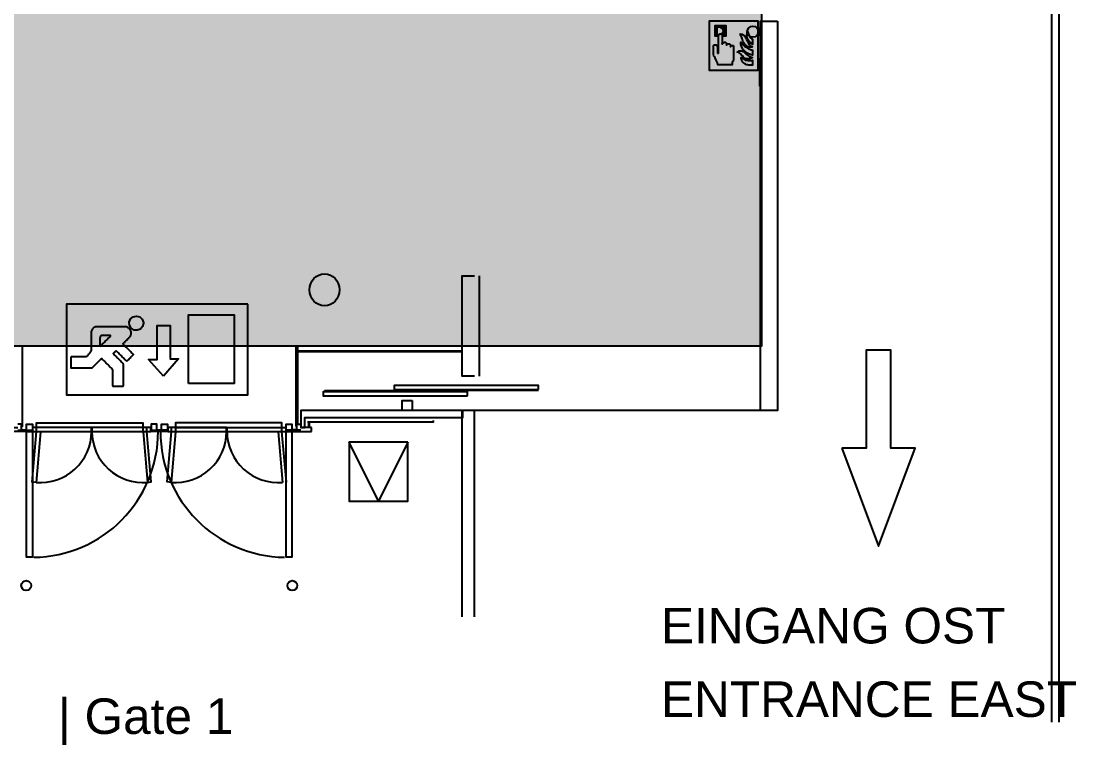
# Model space of a CAD drawing. Header units: metres. Extents: x 19 to 194, y 62 to 154.
# Drawn here: x 171.93 to 193.47, y 61.67 to 76.44 of the extents above; entities that cross this region are included whole.
import ezdxf

# ---------------------------------------------------------------- set-up
doc = ezdxf.new("R2010")
doc.units = ezdxf.units.M
doc.header["$MEASUREMENT"] = 0
doc.layers.add('ALL', color=7, linetype='Continuous')
doc.layers.add('ALL4', color=7, linetype='Continuous')
doc.styles.add('Arial', font='Arial.ttf')

msp = doc.modelspace()

# ---------------------------------------------------------------- hatches: boundary and pattern name
at = {"layer": 'ALL4', "lineweight": 0, "true_color": 0xe6e6e6, "transparency": 33554687}
h = msp.add_hatch(color=254, dxfattribs=at)
h.dxf.hatch_style = 1
h.paths.add_polyline_path([(181.2945, 128.8704), (187.0549, 128.8704), (187.0549, 139.3912), (29.3495, 139.4008), (29.3495, 127.8507), (32.7796, 127.8507), (32.7295, 82.9907), (29.3495, 82.9907), (29.3495, 69.8204), (187.0545, 69.8204), (187.0545, 83.1151), (181.2945, 83.1151)])

# ---------------------------------------------------------------- linework, layer by layer
at = {"layer": 'ALL', "color": 18, "lineweight": 25, "true_color": 0x000000}
for points in [[(192.975, 62.1359), (192.975, 142.847)], [(193.125, 62.1359), (193.125, 142.847)], [(181.1839, 69.1999), (180.9339, 69.1999), (180.9339, 71.2446), (181.1839, 71.2446)], [(181.2839, 71.2446), (181.2839, 69.1999)], [(171.9549, 68.23), (171.9549, 69.8201)], [(177.5749, 69.7146), (180.9339, 69.7146)], [(180.9339, 69.6946), (177.5749, 69.6946)], [(181.0387, 68.8966), (178.1262, 68.8967)], [(182.4949, 68.9065), (179.5824, 68.9066)], [(187.375, 68.5), (180.9081, 68.5)], [(180.9339, 64.286), (180.9339, 68.496)], [(181.1839, 64.286), (181.1839, 68.496)], [(177.7799, 68.27), (180.35, 68.27), (180.35, 68.295)], [(172.0399, 68.1), (172.1649, 68.1), (172.1649, 68.07), (173.3662, 68.07), (173.3661, 68.15), (173.3761, 68.15), (173.3762, 68.07), (173.3662, 68.07), (173.3661, 68.15), (172.1649, 68.15), (172.1649, 68.07), (171.6399, 68.07), (171.6399, 68.15), (171.8599, 68.15)], [(171.8599, 68.1), (171.9399, 68.1), (171.9399, 68.22), (171.8599, 68.22)], [(171.9399, 68.107), (172.0399, 68.107), (172.0399, 68.1), (172.0399, 68.22), (172.1599, 68.22), (172.1599, 68.1)], [(172.0349, 68.07), (172.1599, 68.07), (172.1599, 65.5032), (172.0399, 65.5032), (172.0399, 68.07)], [(172.3242, 68.063), (172.2341, 67.0323), (172.1543, 67.0392), (172.2445, 68.07), (172.2445, 68.25), (174.4178, 68.25), (174.4178, 68.07)], [(174.5771, 68.15), (172.2445, 68.15)], [(174.9227, 68.07), (176.1237, 68.07), (176.1237, 68.15), (174.9227, 68.15), (174.9227, 68.07), (174.5772, 68.07), (174.5772, 68.15), (173.3762, 68.15), (173.3762, 68.07), (174.5772, 68.07)], [(174.4181, 68.063), (174.5089, 67.0323), (174.588, 67.0393), (174.4978, 68.07), (174.4978, 68.15)], [(174.7024, 68.107), (174.7974, 68.107)], [(175.0818, 68.063), (174.991, 67.0323), (174.9119, 67.0393), (175.0021, 68.07), (175.0021, 68.15)], [(177.3455, 67.0392), (177.2553, 68.07), (177.2553, 68.25), (175.082, 68.25), (175.082, 68.07)], [(175.082, 68.15), (177.3349, 68.15)], [(176.1237, 68.07), (177.3349, 68.07)], [(176.1337, 68.07), (176.1337, 68.15)], [(176.1337, 68.15), (177.3349, 68.15)], [(177.1756, 68.063), (177.2658, 67.0323)], [(177.3399, 68.1), (177.3399, 68.22), (177.4599, 68.22), (177.4599, 68.1), (177.3349, 68.1)], [(177.3349, 68.15), (177.3349, 68.07)], [(177.3349, 68.07), (177.8599, 68.07)], [(177.4599, 68.07), (177.4599, 65.5032), (177.3399, 65.5032), (177.3399, 68.07)], [(177.5599, 68.107), (177.4599, 68.107)], [(177.6399, 68.1), (177.5599, 68.1), (177.5599, 68.22), (177.6399, 68.22)], [(177.8599, 68.15), (177.6399, 68.15)], [(177.8599, 68.07), (177.8599, 68.15)], [(179.8248, 67.8504), (178.6248, 67.8504)]]:
    msp.add_lwpolyline(points, dxfattribs=at)
at = {"layer": 'ALL', "color": 1, "lineweight": 25}
msp.add_lwpolyline([(186.4749, 76.445), (185.9749, 76.445), (185.9749, 75.445), (186.9749, 75.445)], dxfattribs=at)
for points in [[(185.9749, 75.445), (186.9749, 75.445), (186.9749, 76.445), (185.9749, 76.445)], [(186.1575, 76.1361), (186.1008, 76.1361), (186.1008, 76.3557), (186.3204, 76.3557), (186.3204, 76.1361), (186.2562, 76.1361), (186.2562, 76.1692), (186.2873, 76.1692), (186.2873, 76.3219), (186.1339, 76.3219), (186.1339, 76.1692), (186.1575, 76.1692), (186.1575, 76.1361)], [(186.0658, 75.9435), (186.0694, 75.9497), (186.0741, 75.9544), (186.0793, 75.958), (186.0845, 75.9596), (186.0907, 75.9611), (186.097, 75.9611), (186.1037, 75.9606), (186.1094, 75.9596), (186.1156, 75.9585), (186.1349, 75.9445), (186.1437, 75.93), (186.1484, 75.9144), (186.1494, 75.8983), (186.151, 75.7905), (186.153, 75.7876), (186.1639, 75.7876), (186.1665, 75.7905), (186.1665, 76.1411), (186.1666, 76.1432), (186.1667, 76.1453), (186.167, 76.1474), (186.1673, 76.1495), (186.1677, 76.1516), (186.1683, 76.1536), (186.1689, 76.1556), (186.1696, 76.1575), (186.1704, 76.1595), (186.1713, 76.1613), (186.1723, 76.1632), (186.1733, 76.1649), (186.1745, 76.1666), (186.1757, 76.1683), (186.177, 76.1698), (186.1783, 76.1713), (186.1797, 76.1727), (186.1812, 76.1741), (186.1828, 76.1753), (186.1844, 76.1765), (186.186, 76.1776), (186.1877, 76.1785), (186.1895, 76.1794), (186.1913, 76.1802), (186.1931, 76.1809), (186.1949, 76.1815), (186.1968, 76.1819), (186.1987, 76.1823), (186.2006, 76.1826), (186.2025, 76.1827), (186.2044, 76.1828), (186.2063, 76.1827), (186.2083, 76.1826), (186.2102, 76.1823), (186.2121, 76.1819), (186.2139, 76.1815), (186.2158, 76.1809), (186.2176, 76.1802), (186.2194, 76.1794), (186.2211, 76.1785), (186.2228, 76.1776), (186.2245, 76.1765), (186.2261, 76.1753), (186.2276, 76.1741), (186.2291, 76.1727), (186.2305, 76.1713), (186.2319, 76.1698), (186.2332, 76.1683), (186.2344, 76.1666), (186.2355, 76.1649), (186.2366, 76.1632), (186.2376, 76.1613), (186.2385, 76.1595), (186.2393, 76.1575), (186.24, 76.1556), (186.2406, 76.1536), (186.2411, 76.1516), (186.2416, 76.1495), (186.2419, 76.1474), (186.2421, 76.1453), (186.2423, 76.1432), (186.2423, 76.1411), (186.2423, 76.1408), (186.2423, 75.9769), (186.2506, 75.9928), (186.2558, 75.9975), (186.2615, 76.0016), (186.274, 76.0089), (186.2808, 76.0115), (186.2875, 76.0131), (186.2943, 76.0141), (186.3015, 76.0141), (186.3083, 76.0125), (186.314, 76.0099), (186.3187, 76.0063), (186.3223, 76.0021), (186.3259, 75.9975), (186.329, 75.9923), (186.3311, 75.9871), (186.3327, 75.9819), (186.3342, 75.9762), (186.3353, 75.97), (186.3343, 75.9573), (186.341, 75.9684), (186.3467, 75.972), (186.3529, 75.9757), (186.3592, 75.9783), (186.3659, 75.9803), (186.3727, 75.9814), (186.3794, 75.9819), (186.3856, 75.9803), (186.3924, 75.9783), (186.3981, 75.9746), (186.4028, 75.9715), (186.4059, 75.9674), (186.408, 75.9632), (186.4095, 75.9585), (186.4106, 75.9539), (186.4116, 75.9492), (186.4121, 75.944), (186.4132, 75.9388), (186.4142, 75.9341), (186.4126, 75.9219), (186.4204, 75.9326), (186.4256, 75.9357), (186.4308, 75.9388), (186.4365, 75.9419), (186.4417, 75.9445), (186.4474, 75.9461), (186.4531, 75.9471), (186.4588, 75.9471), (186.4651, 75.9461), (186.4749, 75.939), (186.476, 75.6505), (186.4749, 75.6481), (186.4703, 75.6377), (186.4646, 75.628), (186.4583, 75.62), (186.4531, 75.6156), (186.449, 75.6111), (186.4459, 75.6062), (186.4443, 75.601), (186.4443, 75.5546), (186.1578, 75.5546), (186.1493, 75.5925), (186.1286, 75.6325), (186.1079, 75.673), (186.097, 75.6927), (186.086, 75.7129), (186.0757, 75.7327), (186.0658, 75.7672)], [(186.6024, 76.1843), (186.6471, 76.177), (186.6808, 76.1599), (186.7062, 76.1345), (186.7265, 76.1038), (186.7431, 76.0696), (186.7587, 76.0332), (186.7758, 75.9984), (186.7971, 75.9657), (186.8251, 75.9382), (186.862, 75.9179), (186.8485, 75.9138), (186.8345, 75.9112), (186.8199, 75.9107), (186.8059, 75.9117), (186.7914, 75.9143), (186.7774, 75.9179), (186.7639, 75.9231), (186.7504, 75.9299), (186.7384, 75.9372), (186.727, 75.9455), (186.7062, 75.9657), (186.6907, 75.9875), (186.6782, 76.0114), (186.6683, 76.0363), (186.6606, 76.0623), (186.6522, 76.0882), (186.6439, 76.1137), (186.633, 76.1386), (186.6195, 76.1625), (186.6024, 76.1843)], [(186.847, 75.9828), (186.8293, 75.9974), (186.8117, 76.013), (186.7956, 76.0301), (186.781, 76.0483), (186.7686, 76.0675), (186.7582, 76.0882), (186.7514, 76.11), (186.7478, 76.1329), (186.7478, 76.1568), (186.7582, 76.2331), (186.7649, 76.216), (186.7722, 76.1983), (186.7795, 76.1801), (186.7878, 76.1625), (186.7971, 76.1448), (186.807, 76.1277), (186.8189, 76.1121), (186.8319, 76.0976), (186.8475, 76.0846), (186.8651, 76.0737), (186.8651, 75.9699), (186.847, 75.9828)], [(186.6559, 75.734), (186.6404, 75.7522), (186.6248, 75.7698), (186.6087, 75.7859), (186.5905, 75.7994), (186.5697, 75.8088), (186.5469, 75.8134), (186.5568, 75.8212), (186.5682, 75.8275), (186.5801, 75.8327), (186.5926, 75.8363), (186.6061, 75.8389), (186.6196, 75.8394), (186.6331, 75.8389), (186.6466, 75.8363), (186.659, 75.8327), (186.6715, 75.8275), (186.6892, 75.8119), (186.7063, 75.7963), (186.7245, 75.7802), (186.7426, 75.7652), (186.7613, 75.7506), (186.7805, 75.7371), (186.8008, 75.7252), (186.821, 75.7153), (186.8429, 75.7075), (186.8652, 75.7028), (186.8543, 75.6935), (186.8418, 75.6857), (186.8283, 75.68), (186.8143, 75.6758), (186.7998, 75.6727), (186.7852, 75.6717), (186.7702, 75.6717), (186.7556, 75.6727), (186.7411, 75.6753), (186.7271, 75.6784), (186.7063, 75.6873), (186.6881, 75.7003), (186.6715, 75.7158), (186.6559, 75.734)], [(186.8651, 75.8571), (186.8651, 75.7496), (186.8329, 75.7564), (186.8008, 75.7673), (186.7701, 75.7823), (186.741, 75.8005), (186.714, 75.8218), (186.6896, 75.8462), (186.6684, 75.8727), (186.6502, 75.9018), (186.6362, 75.9324), (186.6263, 75.9646), (186.6263, 76.0165), (186.645, 75.9926), (186.6652, 75.9703), (186.6865, 75.949), (186.7089, 75.9288), (186.7327, 75.9106), (186.7577, 75.8945), (186.7836, 75.881), (186.8101, 75.8701), (186.8371, 75.8618), (186.8651, 75.8571)], [(186.741, 75.5557), (186.7223, 75.563), (186.7052, 75.5718), (186.6891, 75.5837), (186.6751, 75.5983), (186.6662, 75.6071), (186.659, 75.6164), (186.6527, 75.6263), (186.647, 75.6367), (186.6424, 75.6476), (186.6387, 75.6585), (186.6361, 75.6694), (186.6335, 75.6808), (186.6315, 75.6912), (186.6299, 75.7021), (186.6491, 75.6855), (186.6699, 75.672), (186.6917, 75.66), (186.7151, 75.6512), (186.7395, 75.645), (186.7644, 75.6408), (186.7893, 75.6393), (186.8147, 75.6408), (186.8402, 75.6439), (186.8651, 75.6502), (186.8651, 75.5463), (186.8438, 75.5453), (186.822, 75.5453), (186.8007, 75.5458), (186.78, 75.5474), (186.7602, 75.551), (186.741, 75.5557)]]:
    msp.add_lwpolyline(points, close=True, dxfattribs=at)
at = {"layer": 'ALL', "color": 18, "lineweight": 25, "true_color": 0x000000}
for points in [[(186.9849, 76.295), (186.9849, 76.165), (187.0249, 76.165), (187.0249, 76.295)], [(187.3749, 76.445), (187.3749, 68.5), (187.0249, 68.5), (187.0249, 76.445)], [(187.0049, 75.115), (187.0249, 75.115), (187.0249, 75.675), (187.0049, 75.675)], [(177.5749, 69.8199), (177.5749, 68.2299), (177.5449, 68.2299), (177.5449, 69.8199)], [(182.4949, 68.926), (182.4949, 69.006), (179.5449, 69.0061), (179.5449, 68.9261)], [(181.0449, 68.7961), (181.0449, 68.8761), (178.0949, 68.8762), (178.0949, 68.7962)], [(177.7199, 68.1499), (177.7199, 68.3549), (180.9498, 68.3549), (180.9498, 68.4999), (177.6399, 68.4999), (177.6399, 68.1499)], [(179.9124, 68.7), (179.9124, 68.5), (179.7124, 68.5), (179.7124, 68.7)], [(171.9479, 68.23), (171.9479, 68.18), (171.9549, 68.18), (171.9549, 68.23)], [(174.7024, 68.1), (174.7024, 68.22), (174.5824, 68.22), (174.5824, 68.1)], [(174.7974, 68.1), (174.7974, 68.22), (174.9174, 68.22), (174.9174, 68.1)], [(177.5519, 68.23), (177.5519, 68.18), (177.5449, 68.18), (177.5449, 68.23)], [(177.8049, 68.155), (177.8049, 68.265), (177.8099, 68.265), (177.8099, 68.155)], [(179.8248, 67.8504), (179.2248, 66.6504), (178.6248, 67.8504), (178.6248, 66.6504), (179.8248, 66.6504)]]:
    msp.add_lwpolyline(points, close=True, dxfattribs=at)
at = {"layer": 'ALL', "color": 4, "lineweight": 25}
for points in [[(176.5582, 70.6671), (172.8552, 70.6671), (172.8552, 68.8156), (176.5582, 68.8156)], [(175.3502, 69.0489), (175.3502, 70.4476), (176.2768, 70.4476), (176.2768, 69.0489)], [(174.4263, 70.2792), (174.4111, 70.2144), (174.3644, 70.1598), (174.3002, 70.1346), (174.2358, 70.1402), (174.1755, 70.1776), (174.14, 70.2388), (174.1365, 70.3044), (174.1645, 70.3681), (174.2171, 70.4108), (174.2847, 70.4251), (174.3509, 70.407), (174.4013, 70.3609), (174.4253, 70.2959)], [(174.839, 69.1993), (174.5335, 69.5388), (174.7063, 69.539), (174.7055, 70.2302), (174.9696, 70.2311), (174.9711, 69.5501), (175.1439, 69.5503)], [(174.0861, 69.5021), (174.0861, 69.5021), (174.0977, 69.5137), (174.1093, 69.5253), (174.1209, 69.5369), (174.1325, 69.5485), (174.144, 69.5601), (174.1556, 69.5717), (174.1672, 69.5833), (174.1788, 69.5949), (174.1904, 69.6065), (174.202, 69.6181), (174.2136, 69.6296), (174.2216, 69.642), (174.2033, 69.6603), (174.185, 69.6786), (174.1667, 69.6969), (174.1485, 69.7152), (174.1302, 69.7335), (174.1119, 69.7518), (174.0936, 69.77), (174.0753, 69.7883), (174.057, 69.8066), (174.0387, 69.8249), (174.0204, 69.8432), (174.0094, 69.8599), (174.0211, 69.8716), (174.0329, 69.8834), (174.0446, 69.8951), (174.0563, 69.9069), (174.0681, 69.9186), (174.0798, 69.9304), (174.0916, 69.9421), (174.1033, 69.9539), (174.1151, 69.9656), (174.1268, 69.9773), (174.1386, 69.9891), (174.1483, 69.9991), (174.1543, 70.0066), (174.1597, 70.0147), (174.1646, 70.0234), (174.1688, 70.0326), (174.1722, 70.0424), (174.1749, 70.0524), (174.1766, 70.0628), (174.1775, 70.0733), (174.1774, 70.0838), (174.1764, 70.0942), (174.1745, 70.1044), (174.1718, 70.1143), (174.1684, 70.1238), (174.1642, 70.1327), (174.1594, 70.1412), (174.1541, 70.149), (174.1473, 70.158), (174.1397, 70.1667), (174.1313, 70.1747), (174.1221, 70.1821), (174.1124, 70.1887), (174.102, 70.1944), (174.0913, 70.1992), (174.0802, 70.2031), (174.069, 70.206), (174.0577, 70.2079), (174.0396, 70.2088), (173.9912, 70.2088), (173.9428, 70.2088), (173.8945, 70.2088), (173.8461, 70.2088), (173.7977, 70.2088), (173.7494, 70.2088), (173.701, 70.2088), (173.6526, 70.2088), (173.6043, 70.2088), (173.5559, 70.2088), (173.5075, 70.2088), (173.4713, 70.2088), (173.4627, 70.2082), (173.454, 70.2069), (173.4454, 70.2049), (173.4369, 70.2021), (173.4286, 70.1985), (173.4207, 70.1943), (173.4132, 70.1895), (173.4061, 70.184), (173.3997, 70.178), (173.3938, 70.1716), (173.3874, 70.1634), (173.3792, 70.1508), (173.3721, 70.1375), (173.3661, 70.1236), (173.3613, 70.1094), (173.3591, 70.087), (173.3591, 70.0547), (173.3591, 70.0224), (173.3591, 69.9901), (173.3591, 69.9579), (173.3591, 69.9256), (173.3591, 69.8933), (173.3591, 69.861), (173.3591, 69.8287), (173.3591, 69.7964), (173.3591, 69.7641), (173.3591, 69.7318), (173.3549, 69.7119), (173.3472, 69.7017), (173.3396, 69.6915), (173.3319, 69.6813), (173.3243, 69.6711), (173.3167, 69.6609), (173.309, 69.6508), (173.3014, 69.6406), (173.2937, 69.6304), (173.2861, 69.6202), (173.2785, 69.61), (173.2708, 69.5998), (173.2498, 69.5966), (173.2226, 69.5966), (173.1953, 69.5966), (173.168, 69.5966), (173.1407, 69.5966), (173.1135, 69.5966), (173.0862, 69.5966), (173.0589, 69.5966), (173.0317, 69.5966), (173.0044, 69.5966), (172.9771, 69.5966), (172.9498, 69.5966), (172.9444, 69.5811), (172.9444, 69.5618), (172.9444, 69.5425), (172.9444, 69.5232), (172.9444, 69.5039), (172.9444, 69.4845), (172.9444, 69.4652), (172.9444, 69.4459), (172.9444, 69.4266), (172.9444, 69.4073), (172.9444, 69.388), (172.9444, 69.3687), (172.978, 69.3671), (173.0145, 69.3671), (173.0511, 69.3671), (173.0876, 69.3671), (173.1241, 69.3671), (173.1606, 69.3671), (173.1972, 69.3671), (173.2337, 69.3671), (173.2702, 69.3671), (173.3068, 69.3671), (173.3433, 69.3671), (173.379, 69.3678), (173.3954, 69.3841), (173.4117, 69.4005), (173.4281, 69.4168), (173.4444, 69.4332), (173.4608, 69.4495), (173.4771, 69.4659), (173.4935, 69.4822), (173.5098, 69.4986), (173.5262, 69.515), (173.5425, 69.5313), (173.5589, 69.5477), (173.5756, 69.5584), (173.5942, 69.5398), (173.6128, 69.5212), (173.6314, 69.5026), (173.65, 69.484), (173.6686, 69.4654), (173.6872, 69.4468), (173.7058, 69.4282), (173.7244, 69.4096), (173.743, 69.391), (173.7616, 69.3724), (173.7802, 69.3538), (173.7936, 69.3322), (173.7936, 69.3028), (173.7936, 69.2735), (173.7936, 69.2442), (173.7936, 69.2148), (173.7936, 69.1855), (173.7936, 69.1562), (173.7936, 69.1268), (173.7936, 69.0975), (173.7936, 69.0682), (173.7936, 69.0388), (173.7936, 69.0095), (173.8014, 68.9919), (173.8207, 68.9919), (173.84, 68.9919), (173.8593, 68.9919), (173.8786, 68.9919), (173.8979, 68.9919), (173.9172, 68.9919), (173.9365, 68.9919), (173.9559, 68.9919), (173.9752, 68.9919), (173.9945, 68.9919), (174.0138, 68.9919), (174.0231, 69.0117), (174.0231, 69.0499), (174.0231, 69.0881), (174.0231, 69.1263), (174.0231, 69.1645), (174.0231, 69.2027), (174.0231, 69.2409), (174.0231, 69.2791), (174.0231, 69.3173), (174.0231, 69.3555), (174.0231, 69.3936), (174.0231, 69.4318), (174.0115, 69.4571), (173.9935, 69.4751), (173.9755, 69.4931), (173.9575, 69.5112), (173.9395, 69.5292), (173.9215, 69.5472), (173.9034, 69.5652), (173.8854, 69.5832), (173.8674, 69.6012), (173.8494, 69.6192), (173.8314, 69.6373), (173.8134, 69.6553), (173.8129, 69.6634), (173.8179, 69.6684), (173.8229, 69.6735), (173.828, 69.6785), (173.833, 69.6835), (173.838, 69.6886), (173.8431, 69.6936), (173.8481, 69.6986), (173.8531, 69.7037), (173.8582, 69.7087), (173.8632, 69.7137), (173.8682, 69.7188), (173.8849, 69.7033), (173.9032, 69.685), (173.9215, 69.6667), (173.9398, 69.6484), (173.9581, 69.6301), (173.9764, 69.6119), (173.9947, 69.5936), (174.0129, 69.5753), (174.0312, 69.557), (174.0495, 69.5387), (174.0678, 69.5204)], [(173.5396, 69.8019), (173.5396, 69.8019), (173.5578, 69.8201), (173.5759, 69.8382), (173.5941, 69.8564), (173.6122, 69.8745), (173.6304, 69.8927), (173.6485, 69.9109), (173.6667, 69.929), (173.6849, 69.9472), (173.703, 69.9653), (173.7212, 69.9835), (173.7393, 70.0016), (173.7575, 70.0198), (173.7577, 70.0283), (173.7422, 70.0283), (173.7267, 70.0283), (173.7112, 70.0283), (173.6957, 70.0283), (173.6802, 70.0283), (173.6647, 70.0283), (173.6492, 70.0283), (173.6337, 70.0283), (173.6182, 70.0283), (173.6026, 70.0283), (173.5871, 70.0283), (173.5725, 70.0283), (173.5707, 70.0282), (173.5689, 70.028), (173.567, 70.0276), (173.5652, 70.0271), (173.5635, 70.0264), (173.5618, 70.0256), (173.5602, 70.0247), (173.5586, 70.0236), (173.5572, 70.0224), (173.5559, 70.0211), (173.5547, 70.0198), (173.5518, 70.0159), (173.5477, 70.0093), (173.544, 70.0024), (173.541, 69.9952), (173.5396, 69.9842), (173.5396, 69.969), (173.5396, 69.9538), (173.5396, 69.9386), (173.5396, 69.9234), (173.5396, 69.9082), (173.5396, 69.8931), (173.5396, 69.8779), (173.5396, 69.8627), (173.5396, 69.8475), (173.5396, 69.8323), (173.5396, 69.8171)], [(188.6867, 67.732), (189.4367, 65.732), (190.1867, 67.732), (189.6867, 67.732), (189.6867, 69.732), (189.1867, 69.732), (189.1867, 67.732), (188.6867, 67.732)]]:
    msp.add_lwpolyline(points, close=True, dxfattribs=at)
at = {"layer": 'ALL', "color": 18, "lineweight": 25, "true_color": 0x000000}
for centre, radius in [((186.8706, 76.23), 0.1143), ((172.0329, 64.9261), 0.1), ((177.4663, 64.9261), 0.1)]:
    msp.add_circle(centre, radius, dxfattribs=at)
at = {"layer": 'ALL', "color": 1, "lineweight": 25}
msp.add_arc((186.2106, 76.2458), 0.061, -90, 90, dxfattribs=at)
msp.add_arc((186.2106, 76.2458), 0.061, -90, 90, dxfattribs=at)
at = {"layer": 'ALL', "color": 18, "lineweight": 25, "true_color": 0x000000}
for centre, radius, start, end in [((172.1599, 68.07), 2.5668, -89.33022, 0.00011), ((172.3248, 68.0697), 1.0414, -94.999, 0.01596), ((174.4178, 68.07), 1.0417, -179.9992, -85.01733), ((177.3399, 68.07), 2.5668, -179.99989, -90.66956), ((175.082, 68.07), 1.0417, -94.98245, -0.00059), ((177.1751, 68.0697), 1.0414, 179.98426, -85.00078)]:
    msp.add_arc(centre, radius, start, end, dxfattribs=at)
msp.add_ellipse((178.125, 70.9611), major_axis=(0, 0.3255), ratio=0.9369521, dxfattribs=at)
at = {"layer": 'ALL4', "color": 18, "lineweight": 25, "true_color": 0x000000}
for points in [[(192.975, 62.1359), (192.975, 142.847)], [(193.125, 62.1359), (193.125, 142.847)], [(181.1839, 69.1999), (180.9339, 69.1999), (180.9339, 71.2446), (181.1839, 71.2446)], [(181.2839, 71.2446), (181.2839, 69.1999)], [(171.9549, 68.23), (171.9549, 69.8201)], [(177.5749, 69.7146), (180.9339, 69.7146)], [(180.9339, 69.6946), (177.5749, 69.6946)], [(181.0387, 68.8966), (178.1262, 68.8967)], [(182.4949, 68.9065), (179.5824, 68.9066)], [(187.375, 68.5), (180.9081, 68.5)], [(180.9339, 64.286), (180.9339, 68.496)], [(181.1839, 64.286), (181.1839, 68.496)], [(177.7799, 68.27), (180.35, 68.27), (180.35, 68.295)], [(172.0399, 68.1), (172.1649, 68.1), (172.1649, 68.07), (173.3662, 68.07), (173.3661, 68.15), (173.3761, 68.15), (173.3762, 68.07), (173.3662, 68.07), (173.3661, 68.15), (172.1649, 68.15), (172.1649, 68.07), (171.6399, 68.07), (171.6399, 68.15), (171.8599, 68.15)], [(171.8599, 68.1), (171.9399, 68.1), (171.9399, 68.22), (171.8599, 68.22)], [(171.9399, 68.107), (172.0399, 68.107), (172.0399, 68.1), (172.0399, 68.22), (172.1599, 68.22), (172.1599, 68.1)], [(172.0349, 68.07), (172.1599, 68.07), (172.1599, 65.5032), (172.0399, 65.5032), (172.0399, 68.07)], [(172.3242, 68.063), (172.2341, 67.0323), (172.1543, 67.0392), (172.2445, 68.07), (172.2445, 68.25), (174.4178, 68.25), (174.4178, 68.07)], [(174.5771, 68.15), (172.2445, 68.15)], [(174.9227, 68.07), (176.1237, 68.07), (176.1237, 68.15), (174.9227, 68.15), (174.9227, 68.07), (174.5772, 68.07), (174.5772, 68.15), (173.3762, 68.15), (173.3762, 68.07), (174.5772, 68.07)], [(174.4181, 68.063), (174.5089, 67.0323), (174.588, 67.0393), (174.4978, 68.07), (174.4978, 68.15)], [(174.7024, 68.107), (174.7974, 68.107)], [(175.0818, 68.063), (174.991, 67.0323), (174.9119, 67.0393), (175.0021, 68.07), (175.0021, 68.15)], [(177.3455, 67.0392), (177.2553, 68.07), (177.2553, 68.25), (175.082, 68.25), (175.082, 68.07)], [(175.082, 68.15), (177.3349, 68.15)], [(176.1237, 68.07), (177.3349, 68.07)], [(176.1337, 68.07), (176.1337, 68.15)], [(176.1337, 68.15), (177.3349, 68.15)], [(177.1756, 68.063), (177.2658, 67.0323)], [(177.3399, 68.1), (177.3399, 68.22), (177.4599, 68.22), (177.4599, 68.1), (177.3349, 68.1)], [(177.3349, 68.15), (177.3349, 68.07)], [(177.3349, 68.07), (177.8599, 68.07)], [(177.4599, 68.07), (177.4599, 65.5032), (177.3399, 65.5032), (177.3399, 68.07)], [(177.5599, 68.107), (177.4599, 68.107)], [(177.6399, 68.1), (177.5599, 68.1), (177.5599, 68.22), (177.6399, 68.22)], [(177.8599, 68.15), (177.6399, 68.15)], [(177.8599, 68.07), (177.8599, 68.15)], [(179.8248, 67.8504), (178.6248, 67.8504)]]:
    msp.add_lwpolyline(points, dxfattribs=at)
at = {"layer": 'ALL4', "color": 254, "lineweight": 0, "true_color": 0xe6e6e6, "transparency": 33554687}
msp.add_lwpolyline([(181.2945, 128.8704), (187.0549, 128.8704), (187.0549, 139.3912), (29.3495, 139.4008), (29.3495, 127.8507), (32.7796, 127.8507), (32.7295, 82.9907), (29.3495, 82.9907), (29.3495, 69.8204), (187.0545, 69.8204), (187.0545, 83.1151), (181.2945, 83.1151)], close=True, dxfattribs=at)
at = {"layer": 'ALL4', "color": 254, "lineweight": 25, "true_color": 0xe6e6e6}
msp.add_lwpolyline([(181.2945, 128.8704), (187.0549, 128.8704), (187.0549, 139.3912), (29.3495, 139.4008), (29.3495, 127.8507), (32.7796, 127.8507), (32.7295, 82.9907), (29.3495, 82.9907), (29.3495, 69.8204), (187.0545, 69.8204), (187.0545, 83.1151), (181.2945, 83.1151)], close=True, dxfattribs=at)
at = {"layer": 'ALL4', "color": 1, "lineweight": 25}
msp.add_lwpolyline([(186.4749, 76.445), (185.9749, 76.445), (185.9749, 75.445), (186.9749, 75.445)], dxfattribs=at)
for points in [[(185.9749, 75.445), (186.9749, 75.445), (186.9749, 76.445), (185.9749, 76.445)], [(186.1575, 76.1361), (186.1008, 76.1361), (186.1008, 76.3557), (186.3204, 76.3557), (186.3204, 76.1361), (186.2562, 76.1361), (186.2562, 76.1692), (186.2873, 76.1692), (186.2873, 76.3219), (186.1339, 76.3219), (186.1339, 76.1692), (186.1575, 76.1692), (186.1575, 76.1361)], [(186.0658, 75.9435), (186.0694, 75.9497), (186.0741, 75.9544), (186.0793, 75.958), (186.0845, 75.9596), (186.0907, 75.9611), (186.097, 75.9611), (186.1037, 75.9606), (186.1094, 75.9596), (186.1156, 75.9585), (186.1349, 75.9445), (186.1437, 75.93), (186.1484, 75.9144), (186.1494, 75.8983), (186.151, 75.7905), (186.153, 75.7876), (186.1639, 75.7876), (186.1665, 75.7905), (186.1665, 76.1411), (186.1666, 76.1432), (186.1667, 76.1453), (186.167, 76.1474), (186.1673, 76.1495), (186.1677, 76.1516), (186.1683, 76.1536), (186.1689, 76.1556), (186.1696, 76.1575), (186.1704, 76.1595), (186.1713, 76.1613), (186.1723, 76.1632), (186.1733, 76.1649), (186.1745, 76.1666), (186.1757, 76.1683), (186.177, 76.1698), (186.1783, 76.1713), (186.1797, 76.1727), (186.1812, 76.1741), (186.1828, 76.1753), (186.1844, 76.1765), (186.186, 76.1776), (186.1877, 76.1785), (186.1895, 76.1794), (186.1913, 76.1802), (186.1931, 76.1809), (186.1949, 76.1815), (186.1968, 76.1819), (186.1987, 76.1823), (186.2006, 76.1826), (186.2025, 76.1827), (186.2044, 76.1828), (186.2063, 76.1827), (186.2083, 76.1826), (186.2102, 76.1823), (186.2121, 76.1819), (186.2139, 76.1815), (186.2158, 76.1809), (186.2176, 76.1802), (186.2194, 76.1794), (186.2211, 76.1785), (186.2228, 76.1776), (186.2245, 76.1765), (186.2261, 76.1753), (186.2276, 76.1741), (186.2291, 76.1727), (186.2305, 76.1713), (186.2319, 76.1698), (186.2332, 76.1683), (186.2344, 76.1666), (186.2355, 76.1649), (186.2366, 76.1632), (186.2376, 76.1613), (186.2385, 76.1595), (186.2393, 76.1575), (186.24, 76.1556), (186.2406, 76.1536), (186.2411, 76.1516), (186.2416, 76.1495), (186.2419, 76.1474), (186.2421, 76.1453), (186.2423, 76.1432), (186.2423, 76.1411), (186.2423, 76.1408), (186.2423, 75.9769), (186.2506, 75.9928), (186.2558, 75.9975), (186.2615, 76.0016), (186.274, 76.0089), (186.2808, 76.0115), (186.2875, 76.0131), (186.2943, 76.0141), (186.3015, 76.0141), (186.3083, 76.0125), (186.314, 76.0099), (186.3187, 76.0063), (186.3223, 76.0021), (186.3259, 75.9975), (186.329, 75.9923), (186.3311, 75.9871), (186.3327, 75.9819), (186.3342, 75.9762), (186.3353, 75.97), (186.3343, 75.9573), (186.341, 75.9684), (186.3467, 75.972), (186.3529, 75.9757), (186.3592, 75.9783), (186.3659, 75.9803), (186.3727, 75.9814), (186.3794, 75.9819), (186.3856, 75.9803), (186.3924, 75.9783), (186.3981, 75.9746), (186.4028, 75.9715), (186.4059, 75.9674), (186.408, 75.9632), (186.4095, 75.9585), (186.4106, 75.9539), (186.4116, 75.9492), (186.4121, 75.944), (186.4132, 75.9388), (186.4142, 75.9341), (186.4126, 75.9219), (186.4204, 75.9326), (186.4256, 75.9357), (186.4308, 75.9388), (186.4365, 75.9419), (186.4417, 75.9445), (186.4474, 75.9461), (186.4531, 75.9471), (186.4588, 75.9471), (186.4651, 75.9461), (186.4749, 75.939), (186.476, 75.6505), (186.4749, 75.6481), (186.4703, 75.6377), (186.4646, 75.628), (186.4583, 75.62), (186.4531, 75.6156), (186.449, 75.6111), (186.4459, 75.6062), (186.4443, 75.601), (186.4443, 75.5546), (186.1578, 75.5546), (186.1493, 75.5925), (186.1286, 75.6325), (186.1079, 75.673), (186.097, 75.6927), (186.086, 75.7129), (186.0757, 75.7327), (186.0658, 75.7672)], [(186.6024, 76.1843), (186.6471, 76.177), (186.6808, 76.1599), (186.7062, 76.1345), (186.7265, 76.1038), (186.7431, 76.0696), (186.7587, 76.0332), (186.7758, 75.9984), (186.7971, 75.9657), (186.8251, 75.9382), (186.862, 75.9179), (186.8485, 75.9138), (186.8345, 75.9112), (186.8199, 75.9107), (186.8059, 75.9117), (186.7914, 75.9143), (186.7774, 75.9179), (186.7639, 75.9231), (186.7504, 75.9299), (186.7384, 75.9372), (186.727, 75.9455), (186.7062, 75.9657), (186.6907, 75.9875), (186.6782, 76.0114), (186.6683, 76.0363), (186.6606, 76.0623), (186.6522, 76.0882), (186.6439, 76.1137), (186.633, 76.1386), (186.6195, 76.1625), (186.6024, 76.1843)], [(186.847, 75.9828), (186.8293, 75.9974), (186.8117, 76.013), (186.7956, 76.0301), (186.781, 76.0483), (186.7686, 76.0675), (186.7582, 76.0882), (186.7514, 76.11), (186.7478, 76.1329), (186.7478, 76.1568), (186.7582, 76.2331), (186.7649, 76.216), (186.7722, 76.1983), (186.7795, 76.1801), (186.7878, 76.1625), (186.7971, 76.1448), (186.807, 76.1277), (186.8189, 76.1121), (186.8319, 76.0976), (186.8475, 76.0846), (186.8651, 76.0737), (186.8651, 75.9699), (186.847, 75.9828)], [(186.6559, 75.734), (186.6404, 75.7522), (186.6248, 75.7698), (186.6087, 75.7859), (186.5905, 75.7994), (186.5697, 75.8088), (186.5469, 75.8134), (186.5568, 75.8212), (186.5682, 75.8275), (186.5801, 75.8327), (186.5926, 75.8363), (186.6061, 75.8389), (186.6196, 75.8394), (186.6331, 75.8389), (186.6466, 75.8363), (186.659, 75.8327), (186.6715, 75.8275), (186.6892, 75.8119), (186.7063, 75.7963), (186.7245, 75.7802), (186.7426, 75.7652), (186.7613, 75.7506), (186.7805, 75.7371), (186.8008, 75.7252), (186.821, 75.7153), (186.8429, 75.7075), (186.8652, 75.7028), (186.8543, 75.6935), (186.8418, 75.6857), (186.8283, 75.68), (186.8143, 75.6758), (186.7998, 75.6727), (186.7852, 75.6717), (186.7702, 75.6717), (186.7556, 75.6727), (186.7411, 75.6753), (186.7271, 75.6784), (186.7063, 75.6873), (186.6881, 75.7003), (186.6715, 75.7158), (186.6559, 75.734)], [(186.8651, 75.8571), (186.8651, 75.7496), (186.8329, 75.7564), (186.8008, 75.7673), (186.7701, 75.7823), (186.741, 75.8005), (186.714, 75.8218), (186.6896, 75.8462), (186.6684, 75.8727), (186.6502, 75.9018), (186.6362, 75.9324), (186.6263, 75.9646), (186.6263, 76.0165), (186.645, 75.9926), (186.6652, 75.9703), (186.6865, 75.949), (186.7089, 75.9288), (186.7327, 75.9106), (186.7577, 75.8945), (186.7836, 75.881), (186.8101, 75.8701), (186.8371, 75.8618), (186.8651, 75.8571)], [(186.741, 75.5557), (186.7223, 75.563), (186.7052, 75.5718), (186.6891, 75.5837), (186.6751, 75.5983), (186.6662, 75.6071), (186.659, 75.6164), (186.6527, 75.6263), (186.647, 75.6367), (186.6424, 75.6476), (186.6387, 75.6585), (186.6361, 75.6694), (186.6335, 75.6808), (186.6315, 75.6912), (186.6299, 75.7021), (186.6491, 75.6855), (186.6699, 75.672), (186.6917, 75.66), (186.7151, 75.6512), (186.7395, 75.645), (186.7644, 75.6408), (186.7893, 75.6393), (186.8147, 75.6408), (186.8402, 75.6439), (186.8651, 75.6502), (186.8651, 75.5463), (186.8438, 75.5453), (186.822, 75.5453), (186.8007, 75.5458), (186.78, 75.5474), (186.7602, 75.551), (186.741, 75.5557)]]:
    msp.add_lwpolyline(points, close=True, dxfattribs=at)
at = {"layer": 'ALL4', "color": 18, "lineweight": 25, "true_color": 0x000000}
for points in [[(186.9849, 76.295), (186.9849, 76.165), (187.0249, 76.165), (187.0249, 76.295)], [(187.3749, 76.445), (187.3749, 68.5), (187.0249, 68.5), (187.0249, 76.445)], [(187.0049, 75.115), (187.0249, 75.115), (187.0249, 75.675), (187.0049, 75.675)], [(177.5749, 69.8199), (177.5749, 68.2299), (177.5449, 68.2299), (177.5449, 69.8199)], [(182.4949, 68.926), (182.4949, 69.006), (179.5449, 69.0061), (179.5449, 68.9261)], [(181.0449, 68.7961), (181.0449, 68.8761), (178.0949, 68.8762), (178.0949, 68.7962)], [(177.7199, 68.1499), (177.7199, 68.3549), (180.9498, 68.3549), (180.9498, 68.4999), (177.6399, 68.4999), (177.6399, 68.1499)], [(179.9124, 68.7), (179.9124, 68.5), (179.7124, 68.5), (179.7124, 68.7)], [(171.9479, 68.23), (171.9479, 68.18), (171.9549, 68.18), (171.9549, 68.23)], [(174.7024, 68.1), (174.7024, 68.22), (174.5824, 68.22), (174.5824, 68.1)], [(174.7974, 68.1), (174.7974, 68.22), (174.9174, 68.22), (174.9174, 68.1)], [(177.5519, 68.23), (177.5519, 68.18), (177.5449, 68.18), (177.5449, 68.23)], [(177.8049, 68.155), (177.8049, 68.265), (177.8099, 68.265), (177.8099, 68.155)], [(179.8248, 67.8504), (179.2248, 66.6504), (178.6248, 67.8504), (178.6248, 66.6504), (179.8248, 66.6504)]]:
    msp.add_lwpolyline(points, close=True, dxfattribs=at)
at = {"layer": 'ALL4', "color": 4, "lineweight": 25}
for points in [[(176.5582, 70.6671), (172.8552, 70.6671), (172.8552, 68.8156), (176.5582, 68.8156)], [(175.3502, 69.0489), (175.3502, 70.4476), (176.2768, 70.4476), (176.2768, 69.0489)], [(174.4263, 70.2792), (174.4111, 70.2144), (174.3644, 70.1598), (174.3002, 70.1346), (174.2358, 70.1402), (174.1755, 70.1776), (174.14, 70.2388), (174.1365, 70.3044), (174.1645, 70.3681), (174.2171, 70.4108), (174.2847, 70.4251), (174.3509, 70.407), (174.4013, 70.3609), (174.4253, 70.2959)], [(174.839, 69.1993), (174.5335, 69.5388), (174.7063, 69.539), (174.7055, 70.2302), (174.9696, 70.2311), (174.9711, 69.5501), (175.1439, 69.5503)], [(174.0861, 69.5021), (174.0861, 69.5021), (174.0977, 69.5137), (174.1093, 69.5253), (174.1209, 69.5369), (174.1325, 69.5485), (174.144, 69.5601), (174.1556, 69.5717), (174.1672, 69.5833), (174.1788, 69.5949), (174.1904, 69.6065), (174.202, 69.6181), (174.2136, 69.6296), (174.2216, 69.642), (174.2033, 69.6603), (174.185, 69.6786), (174.1667, 69.6969), (174.1485, 69.7152), (174.1302, 69.7335), (174.1119, 69.7518), (174.0936, 69.77), (174.0753, 69.7883), (174.057, 69.8066), (174.0387, 69.8249), (174.0204, 69.8432), (174.0094, 69.8599), (174.0211, 69.8716), (174.0329, 69.8834), (174.0446, 69.8951), (174.0563, 69.9069), (174.0681, 69.9186), (174.0798, 69.9304), (174.0916, 69.9421), (174.1033, 69.9539), (174.1151, 69.9656), (174.1268, 69.9773), (174.1386, 69.9891), (174.1483, 69.9991), (174.1543, 70.0066), (174.1597, 70.0147), (174.1646, 70.0234), (174.1688, 70.0326), (174.1722, 70.0424), (174.1749, 70.0524), (174.1766, 70.0628), (174.1775, 70.0733), (174.1774, 70.0838), (174.1764, 70.0942), (174.1745, 70.1044), (174.1718, 70.1143), (174.1684, 70.1238), (174.1642, 70.1327), (174.1594, 70.1412), (174.1541, 70.149), (174.1473, 70.158), (174.1397, 70.1667), (174.1313, 70.1747), (174.1221, 70.1821), (174.1124, 70.1887), (174.102, 70.1944), (174.0913, 70.1992), (174.0802, 70.2031), (174.069, 70.206), (174.0577, 70.2079), (174.0396, 70.2088), (173.9912, 70.2088), (173.9428, 70.2088), (173.8945, 70.2088), (173.8461, 70.2088), (173.7977, 70.2088), (173.7494, 70.2088), (173.701, 70.2088), (173.6526, 70.2088), (173.6043, 70.2088), (173.5559, 70.2088), (173.5075, 70.2088), (173.4713, 70.2088), (173.4627, 70.2082), (173.454, 70.2069), (173.4454, 70.2049), (173.4369, 70.2021), (173.4286, 70.1985), (173.4207, 70.1943), (173.4132, 70.1895), (173.4061, 70.184), (173.3997, 70.178), (173.3938, 70.1716), (173.3874, 70.1634), (173.3792, 70.1508), (173.3721, 70.1375), (173.3661, 70.1236), (173.3613, 70.1094), (173.3591, 70.087), (173.3591, 70.0547), (173.3591, 70.0224), (173.3591, 69.9901), (173.3591, 69.9579), (173.3591, 69.9256), (173.3591, 69.8933), (173.3591, 69.861), (173.3591, 69.8287), (173.3591, 69.7964), (173.3591, 69.7641), (173.3591, 69.7318), (173.3549, 69.7119), (173.3472, 69.7017), (173.3396, 69.6915), (173.3319, 69.6813), (173.3243, 69.6711), (173.3167, 69.6609), (173.309, 69.6508), (173.3014, 69.6406), (173.2937, 69.6304), (173.2861, 69.6202), (173.2785, 69.61), (173.2708, 69.5998), (173.2498, 69.5966), (173.2226, 69.5966), (173.1953, 69.5966), (173.168, 69.5966), (173.1407, 69.5966), (173.1135, 69.5966), (173.0862, 69.5966), (173.0589, 69.5966), (173.0317, 69.5966), (173.0044, 69.5966), (172.9771, 69.5966), (172.9498, 69.5966), (172.9444, 69.5811), (172.9444, 69.5618), (172.9444, 69.5425), (172.9444, 69.5232), (172.9444, 69.5039), (172.9444, 69.4845), (172.9444, 69.4652), (172.9444, 69.4459), (172.9444, 69.4266), (172.9444, 69.4073), (172.9444, 69.388), (172.9444, 69.3687), (172.978, 69.3671), (173.0145, 69.3671), (173.0511, 69.3671), (173.0876, 69.3671), (173.1241, 69.3671), (173.1606, 69.3671), (173.1972, 69.3671), (173.2337, 69.3671), (173.2702, 69.3671), (173.3068, 69.3671), (173.3433, 69.3671), (173.379, 69.3678), (173.3954, 69.3841), (173.4117, 69.4005), (173.4281, 69.4168), (173.4444, 69.4332), (173.4608, 69.4495), (173.4771, 69.4659), (173.4935, 69.4822), (173.5098, 69.4986), (173.5262, 69.515), (173.5425, 69.5313), (173.5589, 69.5477), (173.5756, 69.5584), (173.5942, 69.5398), (173.6128, 69.5212), (173.6314, 69.5026), (173.65, 69.484), (173.6686, 69.4654), (173.6872, 69.4468), (173.7058, 69.4282), (173.7244, 69.4096), (173.743, 69.391), (173.7616, 69.3724), (173.7802, 69.3538), (173.7936, 69.3322), (173.7936, 69.3028), (173.7936, 69.2735), (173.7936, 69.2442), (173.7936, 69.2148), (173.7936, 69.1855), (173.7936, 69.1562), (173.7936, 69.1268), (173.7936, 69.0975), (173.7936, 69.0682), (173.7936, 69.0388), (173.7936, 69.0095), (173.8014, 68.9919), (173.8207, 68.9919), (173.84, 68.9919), (173.8593, 68.9919), (173.8786, 68.9919), (173.8979, 68.9919), (173.9172, 68.9919), (173.9365, 68.9919), (173.9559, 68.9919), (173.9752, 68.9919), (173.9945, 68.9919), (174.0138, 68.9919), (174.0231, 69.0117), (174.0231, 69.0499), (174.0231, 69.0881), (174.0231, 69.1263), (174.0231, 69.1645), (174.0231, 69.2027), (174.0231, 69.2409), (174.0231, 69.2791), (174.0231, 69.3173), (174.0231, 69.3555), (174.0231, 69.3936), (174.0231, 69.4318), (174.0115, 69.4571), (173.9935, 69.4751), (173.9755, 69.4931), (173.9575, 69.5112), (173.9395, 69.5292), (173.9215, 69.5472), (173.9034, 69.5652), (173.8854, 69.5832), (173.8674, 69.6012), (173.8494, 69.6192), (173.8314, 69.6373), (173.8134, 69.6553), (173.8129, 69.6634), (173.8179, 69.6684), (173.8229, 69.6735), (173.828, 69.6785), (173.833, 69.6835), (173.838, 69.6886), (173.8431, 69.6936), (173.8481, 69.6986), (173.8531, 69.7037), (173.8582, 69.7087), (173.8632, 69.7137), (173.8682, 69.7188), (173.8849, 69.7033), (173.9032, 69.685), (173.9215, 69.6667), (173.9398, 69.6484), (173.9581, 69.6301), (173.9764, 69.6119), (173.9947, 69.5936), (174.0129, 69.5753), (174.0312, 69.557), (174.0495, 69.5387), (174.0678, 69.5204)], [(173.5396, 69.8019), (173.5396, 69.8019), (173.5578, 69.8201), (173.5759, 69.8382), (173.5941, 69.8564), (173.6122, 69.8745), (173.6304, 69.8927), (173.6485, 69.9109), (173.6667, 69.929), (173.6849, 69.9472), (173.703, 69.9653), (173.7212, 69.9835), (173.7393, 70.0016), (173.7575, 70.0198), (173.7577, 70.0283), (173.7422, 70.0283), (173.7267, 70.0283), (173.7112, 70.0283), (173.6957, 70.0283), (173.6802, 70.0283), (173.6647, 70.0283), (173.6492, 70.0283), (173.6337, 70.0283), (173.6182, 70.0283), (173.6026, 70.0283), (173.5871, 70.0283), (173.5725, 70.0283), (173.5707, 70.0282), (173.5689, 70.028), (173.567, 70.0276), (173.5652, 70.0271), (173.5635, 70.0264), (173.5618, 70.0256), (173.5602, 70.0247), (173.5586, 70.0236), (173.5572, 70.0224), (173.5559, 70.0211), (173.5547, 70.0198), (173.5518, 70.0159), (173.5477, 70.0093), (173.544, 70.0024), (173.541, 69.9952), (173.5396, 69.9842), (173.5396, 69.969), (173.5396, 69.9538), (173.5396, 69.9386), (173.5396, 69.9234), (173.5396, 69.9082), (173.5396, 69.8931), (173.5396, 69.8779), (173.5396, 69.8627), (173.5396, 69.8475), (173.5396, 69.8323), (173.5396, 69.8171)], [(188.6867, 67.732), (189.4367, 65.732), (190.1867, 67.732), (189.6867, 67.732), (189.6867, 69.732), (189.1867, 69.732), (189.1867, 67.732), (188.6867, 67.732)]]:
    msp.add_lwpolyline(points, close=True, dxfattribs=at)
at = {"layer": 'ALL4', "color": 18, "lineweight": 25, "true_color": 0x000000}
for centre, radius in [((186.8706, 76.23), 0.1143), ((172.0329, 64.9261), 0.1), ((177.4663, 64.9261), 0.1)]:
    msp.add_circle(centre, radius, dxfattribs=at)
at = {"layer": 'ALL4', "color": 1, "lineweight": 25}
msp.add_arc((186.2106, 76.2458), 0.061, -90, 90, dxfattribs=at)
msp.add_arc((186.2106, 76.2458), 0.061, -90, 90, dxfattribs=at)
at = {"layer": 'ALL4', "color": 18, "lineweight": 25, "true_color": 0x000000}
for centre, radius, start, end in [((172.1599, 68.07), 2.5668, -89.33022, 0.00011), ((172.3248, 68.0697), 1.0414, -94.999, 0.01596), ((174.4178, 68.07), 1.0417, -179.9992, -85.01733), ((177.3399, 68.07), 2.5668, -179.99989, -90.66956), ((175.082, 68.07), 1.0417, -94.98245, -0.00059), ((177.1751, 68.0697), 1.0414, 179.98426, -85.00078)]:
    msp.add_arc(centre, radius, start, end, dxfattribs=at)
msp.add_ellipse((178.125, 70.9611), major_axis=(0, 0.3255), ratio=0.9369521, dxfattribs=at)

# ---------------------------------------------------------------- texts
at = {"layer": 'ALL', "color": 18, "true_color": 0x000000, "style": 'Arial'}
for s, p in [('EINGANG OST', (184.9923, 63.7451)), ('ENTRANCE EAST', (184.9923, 62.2451)), ('| Gate 1', (172.6796, 61.8976))]:
    msp.add_text(s, height=0.725, dxfattribs=at).set_placement(p)
at = {"layer": 'ALL4', "color": 18, "true_color": 0x000000, "style": 'Arial'}
for s, p in [('EINGANG OST', (184.9923, 63.7451)), ('ENTRANCE EAST', (184.9923, 62.2451)), ('| Gate 1', (172.6796, 61.8976))]:
    msp.add_text(s, height=0.725, dxfattribs=at).set_placement(p)

doc.saveas('drawing.dxf')
